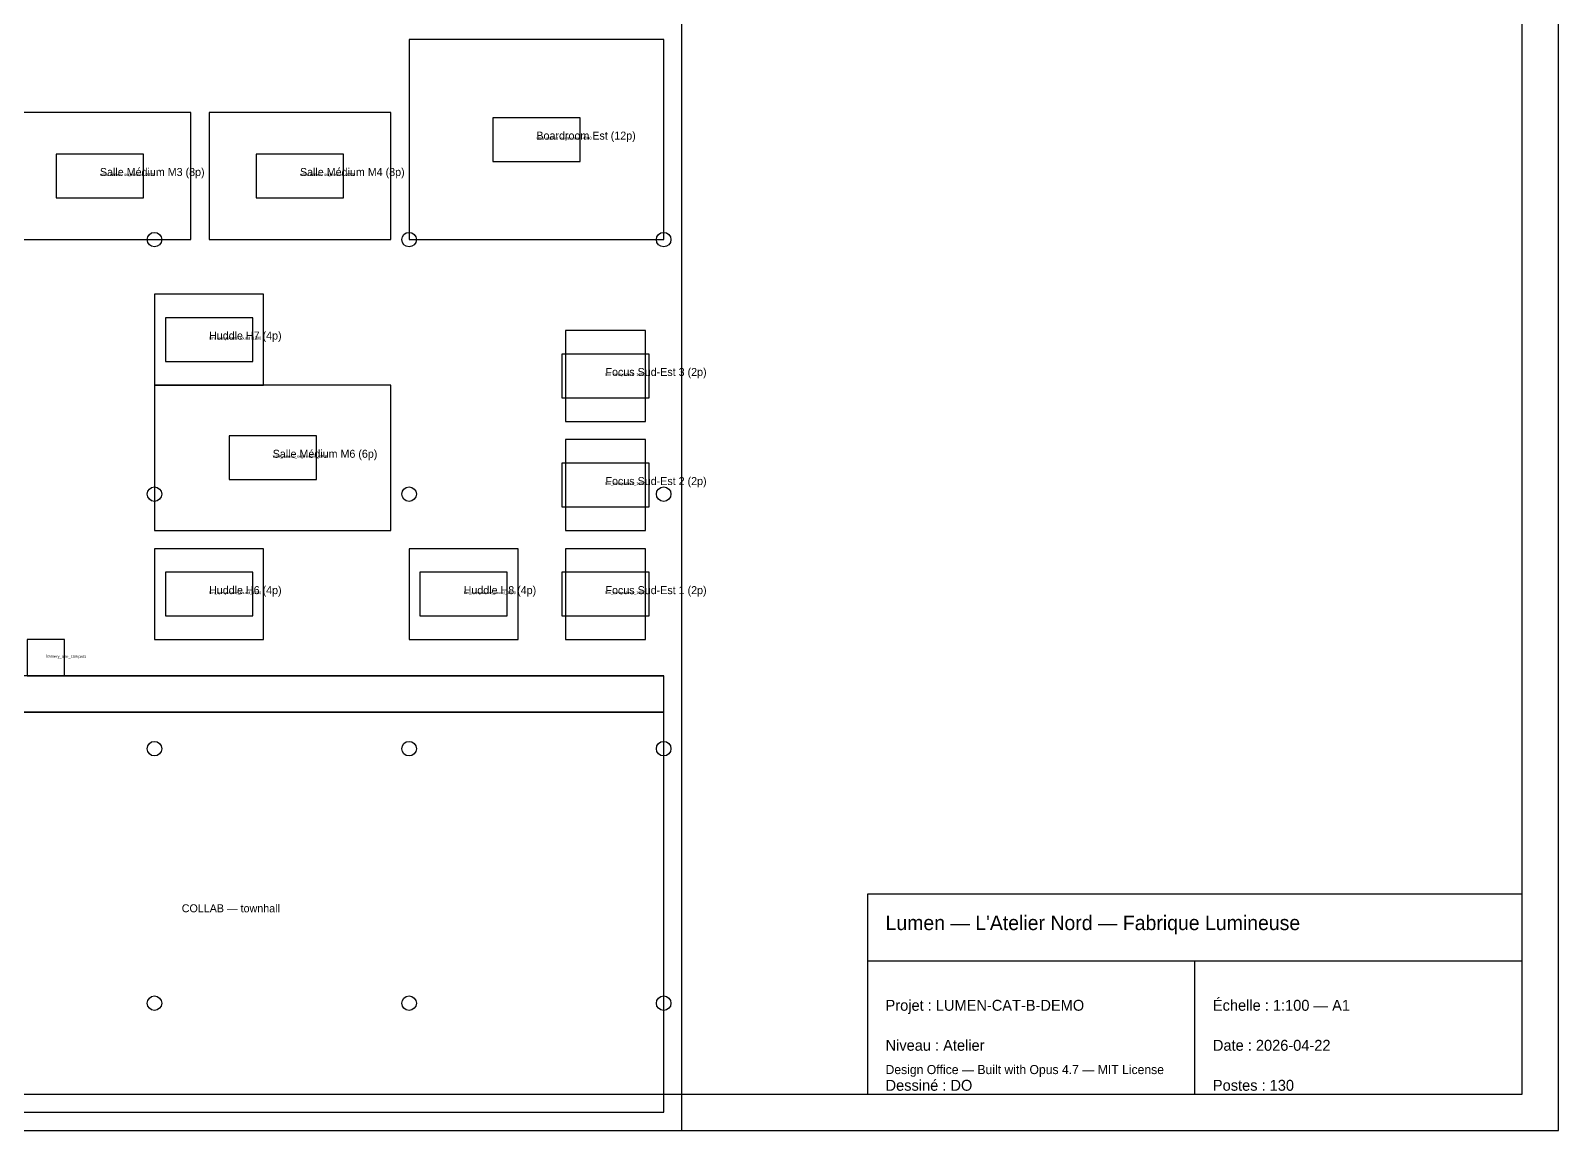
# Model space of a CAD drawing. Header units: metres. Extents: x 0 to 84100, y 0 to 59400.
# Drawn here: x 42093 to 84100, y 0 to 30250 of the extents above; entities that cross this region are included whole.
import ezdxf

# ---------------------------------------------------------------- set-up
doc = ezdxf.new("R2010")
doc.units = ezdxf.units.M
for name, color, linetype in [('AGENCEMENT', 7, 'Continuous'), ('CIRCULATIONS', 8, 'Continuous'), ('CLOISONS', 1, 'Continuous'), ('MOBILIER', 5, 'Continuous')]:
    doc.layers.add(name, color=color, linetype=linetype)

msp = doc.modelspace()

# ---------------------------------------------------------------- linework, layer by layer
at = {"layer": 'AGENCEMENT'}
for p, q in [((65100, 4667), (83100, 4667)), ((74100, 1000), (74100, 4667)), ((48000, 0), (51000, 0))]:
    msp.add_line(p, q, dxfattribs=at)
for points in [[(0, 0), (84100, 0), (84100, 59400), (0, 59400)], [(1000, 1000), (83100, 1000), (83100, 58400), (1000, 58400)], [(0, 0), (60000, 0), (60000, 40000), (0, 40000)], [(65100, 1000), (83100, 1000), (83100, 6500), (65100, 6500)]]:
    msp.add_lwpolyline(points, close=True, dxfattribs=at)
for centre in [(45500, 24500), (52500, 24500), (59500, 24500), (45500, 17500), (52500, 17500), (59500, 17500), (45500, 10500), (52500, 10500), (59500, 10500), (45500, 3500), (52500, 3500), (59500, 3500)]:
    msp.add_circle(centre, 200, dxfattribs=at)
at = {"layer": 'CIRCULATIONS'}
for points in [[(500, 11500), (59500, 11500), (59500, 12500), (500, 12500)], [(33000, 500), (59500, 500), (59500, 11500), (33000, 11500)]]:
    msp.add_lwpolyline(points, close=True, dxfattribs=at)
at = {"layer": 'CLOISONS'}
msp.add_line((42000, 12500), (59500, 12500), dxfattribs=at)
for points in [[(52500, 24500), (59500, 24500), (59500, 30000), (52500, 30000)], [(41500, 24500), (46500, 24500), (46500, 28000), (41500, 28000)], [(47000, 24500), (52000, 24500), (52000, 28000), (47000, 28000)], [(45500, 20500), (48500, 20500), (48500, 23000), (45500, 23000)], [(56800, 19500), (59000, 19500), (59000, 22000), (56800, 22000)], [(45500, 16500), (52000, 16500), (52000, 20500), (45500, 20500)], [(56800, 16500), (59000, 16500), (59000, 19000), (56800, 19000)], [(45500, 13500), (48500, 13500), (48500, 16000), (45500, 16000)], [(52500, 13500), (55500, 13500), (55500, 16000), (52500, 16000)], [(56800, 13500), (59000, 13500), (59000, 16000), (56800, 16000)]]:
    msp.add_lwpolyline(points, close=True, dxfattribs=at)
at = {"layer": 'MOBILIER'}
for points in [[(54800, 26650), (57200, 26650), (57200, 27850), (54800, 27850)], [(42800, 25650), (45200, 25650), (45200, 26850), (42800, 26850)], [(48300, 25650), (50700, 25650), (50700, 26850), (48300, 26850)], [(45800, 21150), (48200, 21150), (48200, 22350), (45800, 22350)], [(56700, 20150), (59100, 20150), (59100, 21350), (56700, 21350)], [(47550, 17900), (49950, 17900), (49950, 19100), (47550, 19100)], [(56700, 17150), (59100, 17150), (59100, 18350), (56700, 18350)], [(45800, 14150), (48200, 14150), (48200, 15350), (45800, 15350)], [(52800, 14150), (55200, 14150), (55200, 15350), (52800, 15350)], [(56700, 14150), (59100, 14150), (59100, 15350), (56700, 15350)], [(42000, 12500), (43030, 12500), (43030, 13500), (42000, 13500)]]:
    msp.add_lwpolyline(points, close=True, dxfattribs=at)

# ---------------------------------------------------------------- texts
at = {"layer": 'AGENCEMENT'}
for s, height, p in [("Lumen — L'Atelier Nord — Fabrique Lumineuse", 400, (65600, 5510)), ('Projet : LUMEN-CAT-B-DEMO', 300, (65600, 3292)), ('Échelle : 1:100 — A1', 300, (74600, 3292)), ('Niveau : Atelier', 300, (65600, 2192)), ('Date : 2026-04-22', 300, (74600, 2192)), ('Design Office — Built with Opus 4.7 — MIT License', 250, (65600, 1550)), ('Dessiné : DO', 300, (65600, 1092)), ('Postes : 130', 300, (74600, 1092))]:
    msp.add_text(s, height=height, dxfattribs=at).set_placement(p)
at = {"layer": 'CIRCULATIONS'}
msp.add_text('COLLAB — townhall', height=220, dxfattribs=at).set_placement((46250, 6000))
at = {"layer": 'CLOISONS'}
for s, p in [('Boardroom Est (12p)', (56000, 27250)), ('Salle Médium M3 (8p)', (44000, 26250)), ('Salle Médium M4 (8p)', (49500, 26250)), ('Huddle H7 (4p)', (47000, 21750)), ('Focus Sud-Est 3 (2p)', (57900, 20750)), ('Salle Médium M6 (6p)', (48750, 18500)), ('Focus Sud-Est 2 (2p)', (57900, 17750)), ('Huddle H6 (4p)', (47000, 14750)), ('Huddle H8 (4p)', (54000, 14750)), ('Focus Sud-Est 1 (2p)', (57900, 14750))]:
    msp.add_text(s, height=220, dxfattribs=at).set_placement(p)
at = {"layer": 'MOBILIER'}
for s, p in [('vitra_eames_segmented_4000', (56000, 27250)), ('vitra_eames_segmented_2400', (44000, 26250)), ('vitra_eames_segmented_2400', (49500, 26250)), ('hm_everywhere_round_1200', (47000, 21750)), ('hm_everywhere_1800', (57900, 20750)), ('vitra_eames_segmented_2400', (48750, 18500)), ('hm_everywhere_1800', (57900, 17750)), ('hm_everywhere_round_1200', (47000, 14750)), ('hm_everywhere_round_1200', (54000, 14750)), ('hm_everywhere_1800', (57900, 14750)), ('framery_one_compact', (42515, 13000))]:
    msp.add_text(s, height=80, dxfattribs=at).set_placement(p)

doc.saveas('drawing.dxf')
